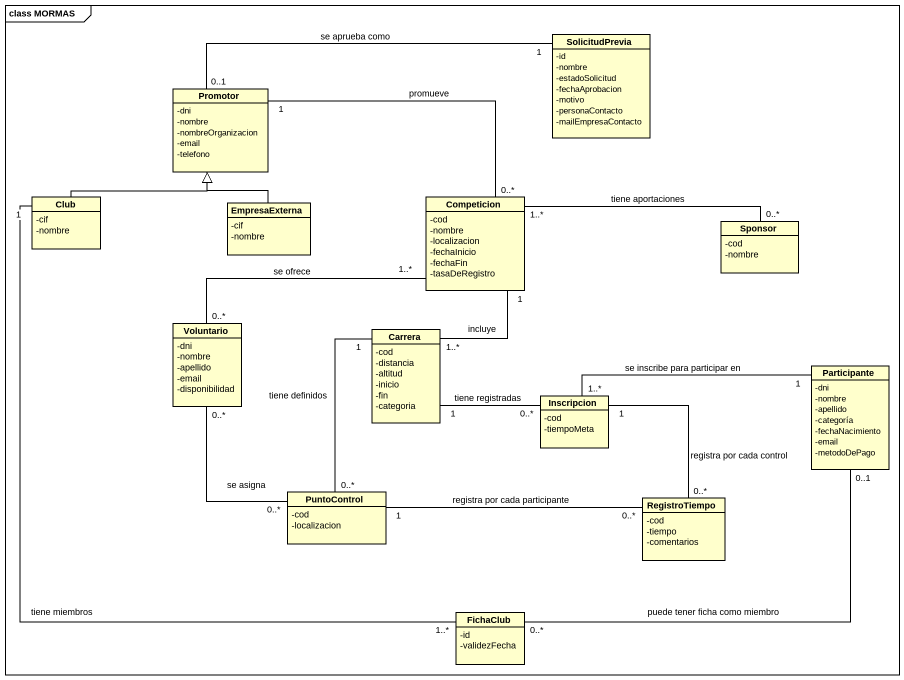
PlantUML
@startuml
mainframe class MORMAS
hide circle
hide empty members
skinparam classAttributeIconSize 0
class SolicitudPrevia {
  -id
  -nombre
  -estadoSolicitud
  -fechaAprobacion
  -motivo
  -personaContacto
  -mailEmpresaContacto
}
class Promotor {
  -dni
  -nombre
  -nombreOrganizacion
  -email
  -telefono
}
class Club {
  -cif
  -nombre
}
class EmpresaExterna {
  -cif
  -nombre
}
class Competicion {
  -cod
  -nombre
  -localizacion
  -fechaInicio
  -fechaFin
  -tasaDeRegistro
}
class Sponsor {
  -cod
  -nombre
}
class Voluntario {
  -dni
  -nombre
  -apellido
  -email
  -disponibilidad
}
class Carrera {
  -cod
  -distancia
  -altitud
  -inicio
  -fin
  -categoria
}
class Participante {
  -dni
  -nombre
  -apellido
  -categoría
  -fechaNacimiento
  -email
  -metodoDePago
}
class Inscripcion {
  -cod
  -tiempoMeta
}
class PuntoControl {
  -cod
  -localizacion
}
class RegistroTiempo {
  -cod
  -tiempo
  -comentarios
}
class FichaClub {
  -id
  -validezFecha
}
SolicitudPrevia "1" -left- "0..1" Promotor : se aprueba como
Promotor "1" -right- "0..*" Competicion : promueve
Club -up-|> Promotor
Club "1" -- "1..*" FichaClub : tiene miembros
EmpresaExterna -up-|> Promotor
Competicion "1..*" -right- "0..*" Sponsor : tiene aportaciones
Competicion "1..*" -left- "0..*" Voluntario : se ofrece
Competicion "1" -- "1..*" Carrera : incluye
Voluntario "0..*" -- "0..*" PuntoControl : se asigna
Carrera "1" -right- "0..*" Inscripcion : tiene registradas
Inscripcion "1..*" -right- "1" Participante : se inscribe para participar en
Inscripcion "1" -- "0..*" RegistroTiempo : registra por cada control
PuntoControl "0..*" -up- "1" Carrera : tiene definidos
PuntoControl "1" -right- "0..*" RegistroTiempo : registra por cada participante
FichaClub "0..*" -up- "0..1" Participante : puede tener ficha como miembro
@enduml
